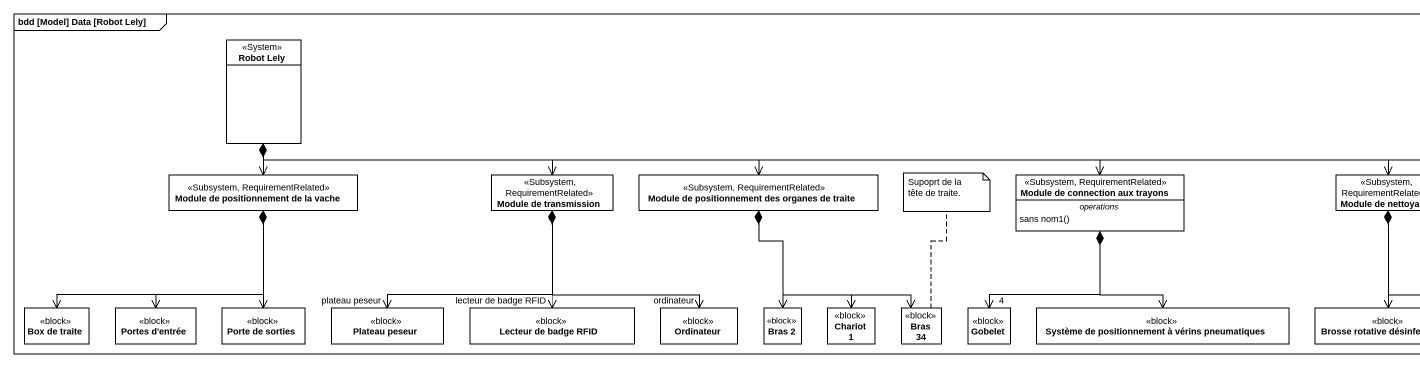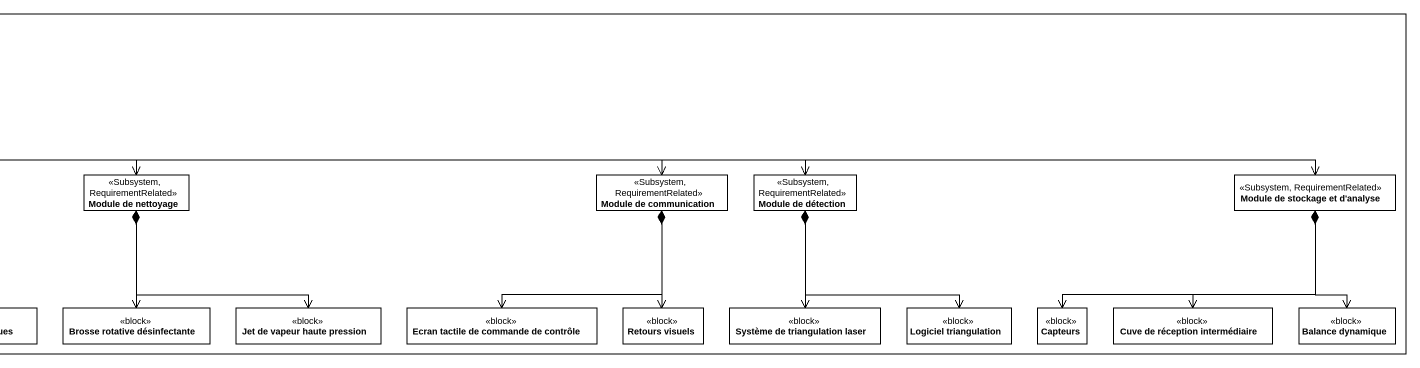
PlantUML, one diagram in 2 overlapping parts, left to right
@startuml
mainframe bdd [Model] Data [Robot Lely]
hide circle
hide empty members
class "Robot Lely" as Robot_Lely <<System>>
class "Module de positionnement de la vache" as Module_de_positionnement_de <<Subsystem, RequirementRelated>>
class "Module de transmission" as Module_de_transmission <<Subsystem, RequirementRelated>>
class "Module de positionnement des organes de traite" as Module_de_positionnement <<Subsystem, RequirementRelated>>
class "Module de connection aux trayons" as Module_de_connection_aux <<Subsystem, RequirementRelated>> {
  -- operations --
  sans nom1()
}
class "Module de nettoyage" as Module_de_nettoyage <<Subsystem, RequirementRelated>>
class "Module de communication" as Module_de_communication <<Subsystem, RequirementRelated>>
class "Module de détection" as Module_de_détection <<Subsystem, RequirementRelated>>
class "Module de stockage et d'analyse" as Module_de_stockage_et_d <<Subsystem, RequirementRelated>>
class "Box de traite" as Box_de_traite <<block>>
class "Portes d'entrée" as Portes_d_entrée <<block>>
class "Porte de sorties" as Porte_de_sorties <<block>>
class "Plateau peseur" as Plateau_peseur <<block>>
class "Lecteur de badge RFID" as Lecteur_de_badge_RFID <<block>>
class Ordinateur <<block>>
class "Bras 2" as Bras_2 <<block>>
class "Chariot 1" as Chariot_1 <<block>>
class "Bras 34" as Bras_34 <<block>>
class Gobelet <<block>>
class "Système de positionnement à vérins pneumatiques" as Système_de_positionnement_à <<block>>
class "Brosse rotative désinfectante" as Brosse_rotative <<block>>
class "Jet de vapeur haute pression" as Jet_de_vapeur_haute_pression <<block>>
class "Ecran tactile de commande de contrôle" as Ecran_tactile_de_commande <<block>>
class "Retours visuels" as Retours_visuels <<block>>
class "Système de triangulation laser" as Système_de_triangulation <<block>>
class "Logiciel triangulation" as Logiciel_triangulation <<block>>
class Capteurs <<block>>
class "Cuve de réception intermédiaire" as Cuve_de_réception <<block>>
class "Balance dynamique" as Balance_dynamique <<block>>
Robot_Lely *--> Module_de_positionnement_de
Robot_Lely *-right-> Module_de_transmission
Robot_Lely *-right-> Module_de_positionnement
Robot_Lely *-right-> Module_de_connection_aux
Robot_Lely *-right-> Module_de_nettoyage
Robot_Lely *-right-> Module_de_communication
Robot_Lely *-right-> Module_de_détection
Robot_Lely *-right-> Module_de_stockage_et_d
Module_de_positionnement_de *--> Box_de_traite
Module_de_positionnement_de *--> Portes_d_entrée
Module_de_positionnement_de *--> Porte_de_sorties
Module_de_transmission *--> "plateau peseur" Plateau_peseur
Module_de_transmission *--> "lecteur de badge RFID" Lecteur_de_badge_RFID
Module_de_transmission *--> "ordinateur" Ordinateur
Module_de_positionnement *--> Bras_2
Module_de_positionnement *--> Chariot_1
Module_de_positionnement *--> Bras_34
Module_de_connection_aux *--> "4" Gobelet
Module_de_connection_aux *--> Système_de_positionnement_à
Module_de_nettoyage *--> Brosse_rotative
Module_de_nettoyage *--> Jet_de_vapeur_haute_pression
Module_de_communication *--> Ecran_tactile_de_commande
Module_de_communication *--> Retours_visuels
Module_de_détection *--> Système_de_triangulation
Module_de_détection *--> Logiciel_triangulation
Module_de_stockage_et_d *-left-> Capteurs
Module_de_stockage_et_d *--> Cuve_de_réception
Module_de_stockage_et_d *--> Balance_dynamique
note top of Bras_34 : Supoprt de la tête de traite.
@enduml
